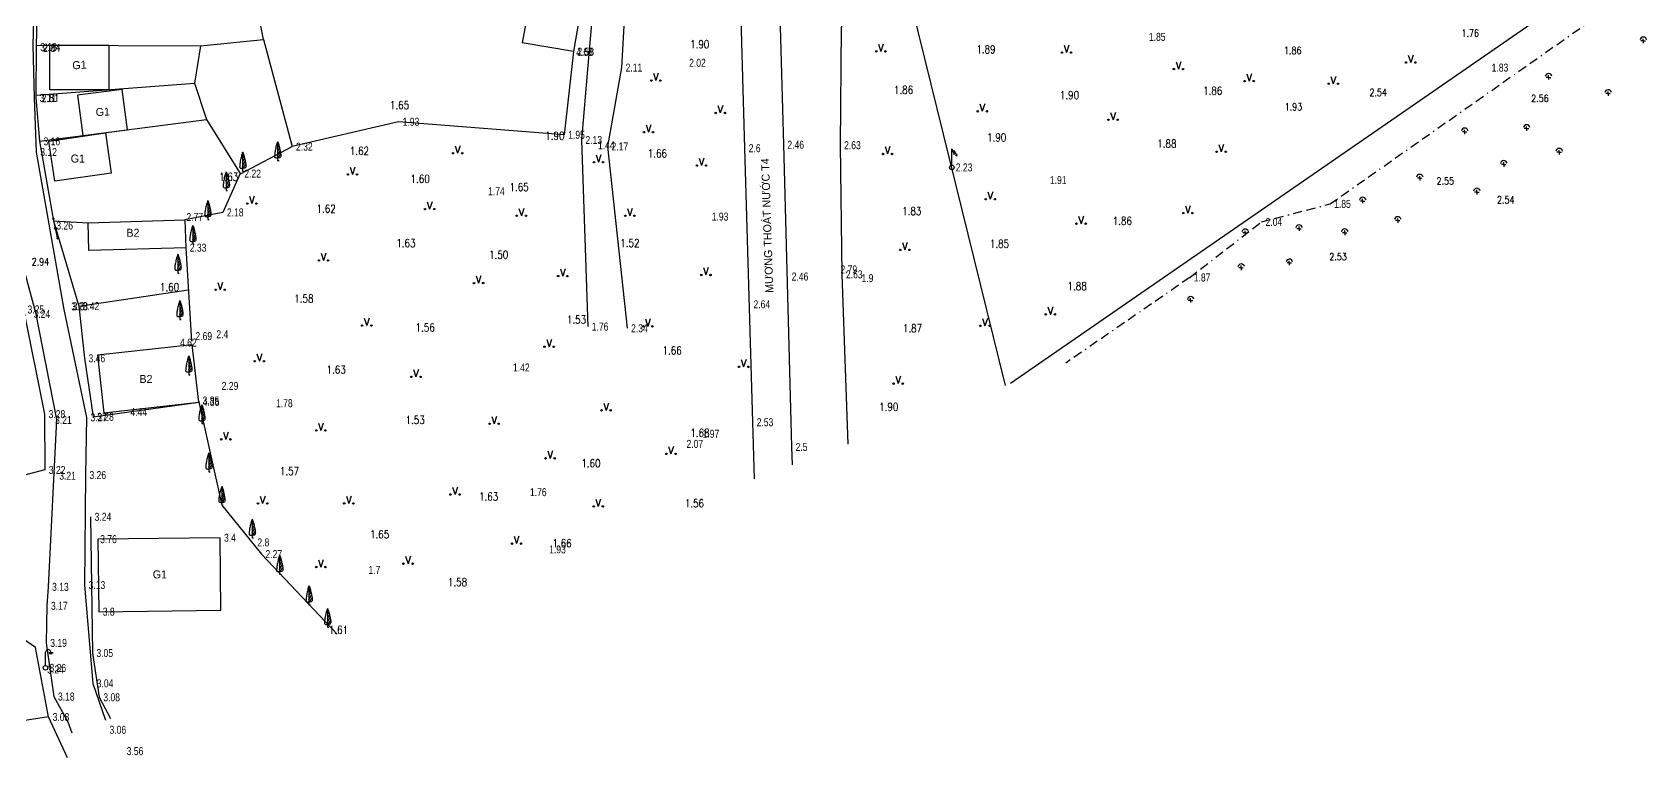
# Model space of a CAD drawing. Header units: metres. Extents: x 568068 to 569216, y 2065829 to 2066671.
# Drawn here: x 568265.3 to 568487.3, y 2065850.1 to 2065949.9 of the extents above; entities that cross this region are included whole.
import ezdxf
from ezdxf.enums import TextEntityAlignment as Align

# ---------------------------------------------------------------- set-up
doc = ezdxf.new("R2010")
doc.units = ezdxf.units.M
doc.linetypes.add('RANHGIOI1', pattern=[9.05, 2.5, -1.25, 2.5, -1.25, 0.3, -1.25])
doc.layers.add('neS', color=250, linetype='TUONG_XAY')
doc.styles.add('COS', font='vnsimli.shx', dxfattribs={"width": 0.8, "height": 1.1})
doc.styles.add('DIADANH1', font='VHAVAN.TTF', dxfattribs={"height": 2.3})
doc.linetypes.add('BO_THEP_GAI', pattern='A,1,-0.1,["X",COS,S=0.1,R=0,X=-0.1,Y=-0.05],-0.05', length=1.15)
doc.linetypes.add('BOCAY', pattern='A,3,-3,3,-1.5,[133,ltypeshp.shx,S=0.8,R=0,X=-0.8,Y=0],-0.8,-0.8', length=12.1)
doc.linetypes.add('TAL_N_P', pattern='A,0.5,[130,ltypeshp.shx,S=0.25,R=0,X=0,Y=-0.25],1,[130,ltypeshp.shx,S=0.5,R=0,X=0,Y=-0.5],0.5', length=2)
doc.linetypes.add('TAL_N_T', pattern='A,0.5,[130,ltypeshp.shx,S=0.25,R=0,X=0,Y=0.25],1,[130,ltypeshp.shx,S=0.5,R=0,X=0,Y=0.5],0.5', length=2)
doc.linetypes.add('TUONG_XAY', pattern='A,0.1,[130,ltypeshp.shx,S=0.15,R=-90,X=0,Y=0.12],0.05,[130,ltypeshp.shx,S=0.15,R=-90,X=-0.05,Y=0.24],0.01,[130,ltypeshp.shx,S=0.12,R=0,X=0.09,Y=0.12],0.01,[130,ltypeshp.shx,S=0.12,R=0,X=-0.22,Y=0.12],2.4', length=2.57)
doc.linetypes.add('TUONGXAY', pattern='A,2,-0.8,[132,ltypeshp.shx,S=0.8,R=0,X=-0.8,Y=0],-0.8,8', length=11.6)

# ---------------------------------------------------------------- blocks, each defined once
blk = doc.blocks.new('A$C4EFD3F85')
at = {"layer": 'neS'}
for p, q in [((0.7, 6.33), (1.4, 4.68)), ((1.4, 4.68), (1.43, 5.83)), ((1.43, 5.83), (2.21, 4.17)), ((2.21, 4.17), (2.2, 4.86))]:
    blk.add_line(p, q, dxfattribs=at)
for points in [[(0.7, 1.4), (0.7, 6.33)], [(2.21, 4.17), (1.79, 4.56)]]:
    blk.add_lwpolyline(points, dxfattribs=at)
blk.add_circle((0.7, 0.7), 0.7, dxfattribs=at)
blk = doc.blocks.new('A$C2DA45F5B')
at = {"layer": 'neS'}
for p, q in [((0.7, 1.4), (0.7, 5.5)), ((1.66, 5.38), (3, 5.38))]:
    blk.add_line(p, q, dxfattribs=at)
blk.add_circle((0.7, 0.7), 0.7, dxfattribs=at)
for centre, radius, start, end in [((1.52, 5.45), 0.817, 354.9719, 176.3637), ((2.33, 5.41), 0.472, 182.9934, 357.0066)]:
    blk.add_arc(centre, radius, start, end, dxfattribs=at)
blk = doc.blocks.new('QA1CD')
at = {"layer": 'neS', "linetype": 'Continuous'}
for p, q in [((-30, 0), (-26, 2.4)), ((-30, 0), (30, 0)), ((-30, 0), (-26, -2.4)), ((30, 0), (26, 2.4)), ((30, 0), (26, -2.4))]:
    blk.add_line(p, q, dxfattribs=at)
blk.add_circle((0, 0), 2.5, dxfattribs=at)
blk = doc.blocks.new('A$C79BD79FE')
at = {"layer": 'neS'}
for q in [(0.29, 0.68), (0.97, 1.35), (1.65, 0.68), (0.97, 0)]:
    blk.add_line((0.97, 0.68), q, dxfattribs=at)
blk.add_arc((1, 0.84), 1.02, 11.7443, 170.855, dxfattribs=at)
blk = doc.blocks.new('A$C38E25267')
at = {"layer": 'neS'}
for p in [(0.8, 2.23), (2.12, 2.23)]:
    blk.add_line(p, (1.46, 0.2), dxfattribs=at)
for centre in [(0.2, 0.2), (2.72, 0.2)]:
    blk.add_circle(centre, 0.2, dxfattribs=at)
blk = doc.blocks.new('A$C59E77BE9')
at = {"layer": 'neS'}
for p, q in [((0.92, 5.74), (0.92, 1.39)), ((0.92, 5.74), (0.92, 0)), ((0.92, 5.74), (0.92, 5.71)), ((0.92, 3.73), (1.33, 4.54)), ((0.92, 2.59), (1.52, 3.79)), ((0.92, 1.45), (1.7, 3.01)), ((0.92, 1.39), (0.92, 0.65)), ((0.92, 0.85), (0.92, 0)), ((0.92, 0.65), (0.92, 0.15)), ((0.92, 0.15), (0.92, 0)), ((1.2, 0.86), (1.83, 2.13)), ((0.92, 0), (1.37, 0))]:
    blk.add_line(p, q, dxfattribs=at)
for points in [[(0.92, 5.74), (0.71, 5.11), (0.52, 4.52), (0.36, 3.81), (0.21, 3.07), (0.11, 2.51), (0.05, 1.85), (0.02, 1.41), (0.02, 1.09), (0.24, 0.91), (0.61, 0.83), (0.92, 0.85)], [(0.92, 5.74), (1.18, 5.17), (1.34, 4.58), (1.5, 3.98), (1.59, 3.54), (1.72, 2.95), (1.81, 2.47), (1.9, 1.94), (1.9, 1.48), (1.78, 1.03), (1.62, 0.88), (1.26, 0.84), (0.92, 0.85)]]:
    blk.add_spline(points, degree=3, dxfattribs=at)

msp = doc.modelspace()

# ---------------------------------------------------------------- linework, layer by layer
at = {"layer": 'neS'}
for points in [[(568399.06, 2065901.31), (568353.81, 2066084.8), (568326.53, 2066194.59)], [(568267.95, 2066048.64), (568266.81, 2066017.71), (568266.88, 2066006.44), (568265.32, 2065948.1), (568265.53, 2065940.85)], [(568334.62, 2065959.25), (568332.6, 2065948.45)], [(568341.5, 2065957.97), (568339.64, 2065947.23)], [(568339.64, 2065947.23), (568332.6, 2065948.45)]]:
    msp.add_lwpolyline(points, dxfattribs=at)
at = {"layer": 'neS', "linetype": 'TAL_N_T'}
for points in [[(568325.5, 2066028.39), (568345.17, 2066029.86), (568350.83, 2066027.84), (568352.81, 2066008.76), (568351.37, 2065999.91), (568349.91, 2065988.55), (568347.85, 2065978.77), (568345.57, 2065976.58), (568344.33, 2065964.88), (568342.62, 2065956.87), (568341.65, 2065945.3)], [(568506.09, 2066012.82), (568470.42, 2065997.64), (568463.17, 2065990.25), (568384.34, 2065963.72), (568378.42, 2065957.88), (568376.46, 2065950.52), (568376.31, 2065934.36), (568376.56, 2065916.59), (568377.38, 2065893.23)], [(568341.65, 2065945.3), (568340.75, 2065935.07), (568341.62, 2065909.41)]]:
    msp.add_lwpolyline(points, dxfattribs=at)
at = {"layer": 'neS', "linetype": 'TUONGXAY', "ltscale": 0.5}
for points in [[(568266.37, 2065966.45), (568266.02, 2065957.24), (568265.79, 2065948.1), (568288.4, 2065948.02), (568297.04, 2065948.88)], [(568297.04, 2065948.88), (568295.87, 2065955.12)], [(568297.04, 2065948.88), (568300.96, 2065934.16)], [(568265.79, 2065948.1), (568265.72, 2065940.85), (568266.24, 2065934.89), (568268.19, 2065923.95), (568272.93, 2065923.69)], [(568288.4, 2065948.02), (568287.54, 2065942.88), (568289.22, 2065937.89), (568293.85, 2065930.45), (568291.46, 2065925.11)], [(568339.64, 2065947.23), (568338.38, 2065935.79), (568338.38, 2065935.79), (568315.62, 2065937.58), (568300.96, 2065934.16)], [(568265.72, 2065941.23), (568287.54, 2065942.88)], [(568266.24, 2065934.89), (568289.22, 2065937.89)], [(568291.46, 2065925.11), (568286.22, 2065924.1)], [(568268.19, 2065923.95), (568271.63, 2065912.23), (568286.7, 2065914.45)], [(568286.35, 2065920.26), (568287.13, 2065907.4)], [(568271.63, 2065912.23), (568272.43, 2065905.04), (568273.62, 2065897), (568288.13, 2065899.02)], [(568273.27, 2065883.24), (568273.52, 2065864.5), (568274.47, 2065858.42), (568276.02, 2065855.51)], [(568270.1, 2065850.1), (568267.5, 2065855.71), (568240.41, 2065851.49)]]:
    msp.add_lwpolyline(points, dxfattribs=at)
at = {"layer": 'neS', "linetype": 'Continuous'}
for points in [[(568364.53, 2065888.45), (568364.29, 2065896.25), (568363.19, 2065933.94), (568362.53, 2065958.26), (568362.55, 2065964.55)], [(568367.63, 2065964.19), (568367.98, 2065953.9), (568368.51, 2065934.43), (568369.64, 2065892.85), (568369.71, 2065890.38)], [(568265.53, 2065940.85), (568265.8, 2065933.42)], [(568260.33, 2065936.4), (568261.27, 2065927.79), (568265.69, 2065911.36), (568268.59, 2065896.63), (568267.42, 2065873.61), (568267.27, 2065871)], [(568265.8, 2065933.42), (568265.8, 2065933.42), (568269.58, 2065911.74), (568272.7, 2065896.92), (568272.56, 2065888.98), (568272.44, 2065873.85), (568273.56, 2065860.33)], [(568267.27, 2065871), (568267.17, 2065865.89), (568268.23, 2065858.52)], [(568273.56, 2065860.33), (568275.33, 2065855.25), (568275.33, 2065855.25)], [(568268.23, 2065858.52), (568270.15, 2065855.02)], [(568270.15, 2065855.02), (568270.7, 2065853.53)]]:
    msp.add_lwpolyline(points, dxfattribs=at)
at = {"layer": 'neS', "linetype": 'TAL_N_P'}
for points in [[(568346.94, 2065957.38), (568346.27, 2065945.03)], [(568479.2, 2065951.26), (568474.51, 2065953.26), (568399.74, 2065901.56)], [(568346.27, 2065945.03), (568344.33, 2065934.19), (568347.02, 2065909.17)]]:
    msp.add_lwpolyline(points, dxfattribs=at)
at = {"layer": 'neS', "linetype": 'RANHGIOI1', "ltscale": 0.5}
for points in [[(568424.38, 2065916.16), (568434.25, 2065923.81), (568443.68, 2065926.28), (568479.2, 2065951.26), (568479.2, 2065951.26), (568479.2, 2065951.26)], [(568424.38, 2065916.16), (568407.32, 2065904.38)]]:
    msp.add_lwpolyline(points, dxfattribs=at)
at = {"layer": 'neS'}
for points in [[(568267.67, 2065948.1), (568275.78, 2065948.1), (568275.78, 2065941.99), (568267.67, 2065941.99)], [(568272.21, 2065935.67), (568278.34, 2065936.47), (568277.62, 2065942.03), (568271.48, 2065941.23)], [(568267.55, 2065934.92), (568275.3, 2065936.05), (568276.11, 2065930.52), (568268.36, 2065929.39)], [(568286.34, 2065920.26), (568273.05, 2065919.86), (568272.93, 2065923.69), (568286.22, 2065924.1)], [(568288.13, 2065899.02), (568287.25, 2065906.91), (568274.21, 2065905.46), (568275.09, 2065897.56)], [(568274.39, 2065870.19), (568291.18, 2065870.39), (568291.06, 2065880.36), (568274.28, 2065880.17)]]:
    msp.add_lwpolyline(points, close=True, dxfattribs=at)
at = {"layer": 'neS', "linetype": 'BO_THEP_GAI'}
msp.add_lwpolyline([(568293.86, 2065930.44), (568300.96, 2065934.16)], dxfattribs=at)
at = {"layer": 'neS', "linetype": 'TUONGXAY', "ltscale": 0.5}
msp.add_lwpolyline([(568248.2, 2065914.56), (568252.2, 2065916.83), (568262.02, 2065917.8), (568264.05, 2065911.76), (568266.95, 2065897.36), (568266.97, 2065889.68), (568263.33, 2065888.72), (568255.76, 2065890.87), (568250.05, 2065895.57)], close=True, dxfattribs=at)
at = {"layer": 'neS', "linetype": 'BOCAY', "ltscale": 0.5}
for points in [[(568288.12, 2065899.23), (568291.29, 2065884.85), (568296.76, 2065878.11), (568307.18, 2065867.1)], [(568267.5, 2065855.71), (568265.69, 2065865.26), (568263.92, 2065866.5), (568253.07, 2065868.3), (568238.1, 2065868.41)]]:
    msp.add_lwpolyline(points, dxfattribs=at)

# ---------------------------------------------------------------- block references
at = {"layer": 'neS', "linetype": 'Continuous', "xscale": 0.4499999999534339, "yscale": 0.4499999999534339, "zscale": 0.45}
for name, p in [('A$C79BD79FE', (568486.28, 2065948.4)), ('A$C79BD79FE', (568473.26, 2065943.38)), ('A$C79BD79FE', (568481.45, 2065941.14)), ('A$C79BD79FE', (568461.72, 2065935.88)), ('A$C79BD79FE', (568470.24, 2065936.33)), ('A$C59E77BE9', (568293.76, 2065930.8)), ('A$C59E77BE9', (568298.56, 2065932.24)), ('A$C4EFD3F85', (568391.35, 2065930.99)), ('A$C79BD79FE', (568474.72, 2065933.08)), ('A$C79BD79FE', (568467.1, 2065931.4)), ('A$C59E77BE9', (568291.49, 2065928.13)), ('A$C79BD79FE', (568455.55, 2065929.5)), ('A$C59E77BE9', (568288.96, 2065924.15)), ('A$C79BD79FE', (568447.71, 2065926.36)), ('A$C79BD79FE', (568463.4, 2065927.59)), ('A$C79BD79FE', (568452.53, 2065923.68)), ('A$C59E77BE9', (568286.89, 2065920.74)), ('A$C79BD79FE', (568431.55, 2065921.99)), ('A$C79BD79FE', (568438.96, 2065922.56)), ('A$C79BD79FE', (568445.24, 2065922)), ('A$C59E77BE9', (568284.84, 2065916.77)), ('A$C79BD79FE', (568431, 2065917.18)), ('A$C79BD79FE', (568437.62, 2065917.85)), ('A$C79BD79FE', (568424.05, 2065912.7)), ('A$C59E77BE9', (568285.11, 2065910.4)), ('A$C59E77BE9', (568286.34, 2065902.79)), ('A$C59E77BE9', (568288.13, 2065896.08)), ('A$C59E77BE9', (568289.09, 2065889.44)), ('A$C59E77BE9', (568290.88, 2065884.85)), ('A$C59E77BE9', (568295.06, 2065880.33)), ('A$C59E77BE9', (568298.84, 2065875.33)), ('A$C59E77BE9', (568302.88, 2065871.15)), ('A$C59E77BE9', (568305.42, 2065868.06)), ('A$C2DA45F5B', (568266.76, 2065862.15))]:
    msp.add_blockref(name, p, dxfattribs=at)
at = {"layer": 'neS', "xscale": 0.5, "yscale": 0.5, "zscale": 0.5}
for p in [(568381.18, 2065947.16), (568406.7, 2065947), (568454.02, 2065945.63), (568350.25, 2065943.15), (568422.09, 2065944.72), (568431.82, 2065943.07), (568443.38, 2065942.7), (568359.11, 2065938.69), (568395.13, 2065938.92), (568413.1, 2065937.75), (568349.23, 2065936.05), (568323, 2065933.15), (568382.1, 2065933.05), (568427.97, 2065933.35), (568308.54, 2065930.23), (568342.37, 2065931.92), (568356.52, 2065931.46), (568294.71, 2065926.23), (568319.15, 2065925.47), (568396.23, 2065926.82), (568331.76, 2065924.55), (568346.68, 2065924.55), (568408.7, 2065923.46), (568423.38, 2065924.92), (568384.48, 2065919.86), (568304.55, 2065918.4), (568290.36, 2065914.37), (568325.88, 2065915.29), (568337.45, 2065916.25), (568357.13, 2065916.41), (568404.48, 2065910.99), (568310.5, 2065909.45), (568349.14, 2065909.34), (568395.49, 2065909.41), (568335.57, 2065906.53), (568295.74, 2065904.54), (568362.32, 2065903.77), (568317.27, 2065902.39), (568383.56, 2065901.46), (568343.41, 2065897.78), (568304.2, 2065895.02), (568328.03, 2065895.94), (568291.13, 2065893.79), (568335.72, 2065891.18), (568352.33, 2065891.79), (568322.64, 2065886.21), (568296.19, 2065884.98), (568308.03, 2065884.98), (568342.33, 2065884.57), (568331.1, 2065879.45), (568316.18, 2065876.69), (568304.19, 2065876.23)]:
    msp.add_blockref('A$C38E25267', p, dxfattribs=at)
at = {"layer": 'neS', "color": 7, "linetype": 'Continuous', "xscale": 0.04999611169770452, "yscale": 0.04999611182992705, "rotation": 101.9837207639029}
msp.add_blockref('QA1CD', (568268.44, 2065922.89), dxfattribs=at)

# ---------------------------------------------------------------- texts
at = {"layer": 'neS', "linetype": 'Continuous', "style": 'COS', "width": 0.8}
for s, p in [('1.90', (568357.01, 2065947.69)), ('1.89', (568396.36, 2065946.99)), ('1.86', (568385.03, 2065941.41)), ('1.86', (568427.53, 2065941.3)), ('1.65', (568315.74, 2065939.32)), ('1.90', (568407.85, 2065940.7)), ('1.90', (568337.1, 2065935.1)), ('1.90', (568397.84, 2065934.88)), ('1.62', (568310.22, 2065933.02)), ('1.66', (568351.19, 2065932.68)), ('1.88', (568421.23, 2065934.02)), ('1.63', (568292.25, 2065929.45)), ('1.60', (568318.58, 2065929.18)), ('1.65', (568332.18, 2065928.05)), ('1.62', (568305.65, 2065925.07)), ('1.83', (568386.16, 2065924.75)), ('1.86', (568415.1, 2065923.39)), ('1.63', (568316.62, 2065920.34)), ('1.50', (568329.37, 2065918.73)), ('1.52', (568347.41, 2065920.35)), ('1.85', (568398.22, 2065920.25)), ('1.60', (568284.12, 2065914.29)), ('1.88', (568408.9, 2065914.42)), ('1.58', (568302.59, 2065912.71)), ('1.56', (568319.27, 2065908.74)), ('1.53', (568340.07, 2065909.81)), ('1.87', (568386.26, 2065908.62)), ('1.66', (568353.22, 2065905.58)), ('1.63', (568307.03, 2065902.93)), ('1.90', (568383, 2065897.82)), ('1.53', (568317.89, 2065896.01)), ('1.68', (568357.04, 2065894.23)), ('1.60', (568342.06, 2065890.05)), ('1.57', (568300.61, 2065888.98)), ('1.63', (568327.99, 2065885.47)), ('1.56', (568356.28, 2065884.55)), ('1.65', (568313, 2065880.28)), ('1.66', (568338.08, 2065879.05)), ('1.58', (568323.71, 2065873.71)), ('1.61', (568307.34, 2065867.14))]:
    msp.add_text(s, height=1.1, dxfattribs=at).set_placement(p, align=Align.CENTER)
at = {"layer": 'neS', "width": 0.8}
for s, p in [('1.85', (568418.76, 2065948.71)), ('3.18', (568266.34, 2065947.3)), ('4.68', (568340.03, 2065946.62)), ('2.58', (568340.19, 2065946.68)), ('2.11', (568346.82, 2065944.48)), ('2.02', (568355.55, 2065945.14)), ('1.83', (568465.88, 2065944.48)), ('3.11', (568266.27, 2065940.3)), ('1.93', (568316.17, 2065937.03)), ('3.16', (568266.79, 2065934.34)), ('1.95', (568338.93, 2065935.24)), ('2.13', (568341.3, 2065934.52)), ('3.12', (568266.35, 2065932.87)), ('2.32', (568301.51, 2065933.61)), ('1.44', (568343.02, 2065933.81)), ('2.17', (568344.88, 2065933.63)), ('2.6', (568363.74, 2065933.39)), ('2.46', (568369.06, 2065933.87)), ('2.63', (568376.86, 2065933.81)), ('2.22', (568294.4, 2065929.9)), ('2.23', (568392.21, 2065930.75)), ('1.91', (568405.15, 2065929.01)), ('1.74', (568327.91, 2065927.47)), ('1.85', (568444.23, 2065925.73)), ('2.77', (568286.44, 2065923.94)), ('2.18', (568292.01, 2065924.56)), ('1.93', (568358.66, 2065923.99)), ('2.04', (568434.8, 2065923.26)), ('3.26', (568268.56, 2065922.76)), ('2.33', (568286.9, 2065919.71)), ('2.79', (568376.36, 2065916.72)), ('2.79', (568376.36, 2065916.72)), ('2.46', (568369.65, 2065915.74)), ('2.63', (568377.11, 2065916.04)), ('1.9', (568379.25, 2065915.52)), ('1.87', (568424.93, 2065915.61)), ('3.25', (568264.6, 2065911.21)), ('3.24', (568265.43, 2065910.59)), ('3.28', (568270.61, 2065911.63)), ('3.3', (568270.81, 2065911.65)), ('3.42', (568272.18, 2065911.68)), ('2.64', (568364.4, 2065911.92)), ('2.4', (568290.56, 2065907.8)), ('1.76', (568342.17, 2065908.86)), ('2.34', (568347.57, 2065908.62)), ('4.62', (568285.57, 2065906.66)), ('2.69', (568287.68, 2065907.55)), ('3.46', (568272.98, 2065904.49)), ('1.42', (568331.34, 2065903.23)), ('2.29', (568291.29, 2065900.7)), ('3.28', (568267.5, 2065896.81)), ('4.44', (568278.75, 2065897.1)), ('4.36', (568288.68, 2065898.47)), ('3.85', (568288.67, 2065898.68)), ('1.78', (568298.76, 2065898.32)), ('3.21', (568268.39, 2065896.02)), ('3.27', (568273.25, 2065896.37)), ('3.28', (568274.17, 2065896.45)), ('2.53', (568364.84, 2065895.7)), ('2.07', (568355.19, 2065892.72)), ('1.97', (568357.41, 2065894.11)), ('2.5', (568370.19, 2065892.3)), ('3.22', (568267.52, 2065889.13)), ('3.21', (568268.96, 2065888.34)), ('3.21', (568268.96, 2065888.34)), ('3.21', (568268.96, 2065888.34)), ('3.26', (568273.11, 2065888.43)), ('1.76', (568333.67, 2065886.08)), ('3.24', (568273.82, 2065882.69)), ('3.76', (568274.58, 2065879.62)), ('3.4', (568291.61, 2065879.81)), ('2.8', (568296.2, 2065879.17)), ('2.27', (568297.31, 2065877.56)), ('1.93', (568336.31, 2065878.21)), ('1.7', (568311.46, 2065875.38)), ('3.13', (568267.97, 2065873.06)), ('3.13', (568272.99, 2065873.3)), ('3.17', (568267.82, 2065870.45)), ('3.8', (568274.94, 2065869.64)), ('3.19', (568267.72, 2065865.34)), ('3.05', (568274.07, 2065863.95)), ('3.24', (568267.3, 2065861.69)), ('3.26', (568267.62, 2065861.91)), ('3.04', (568274.11, 2065859.78)), ('3.18', (568268.78, 2065857.97)), ('3.08', (568275.02, 2065857.87)), ('3.08', (568268.05, 2065855.15)), ('3.06', (568275.87, 2065853.4)), ('3.56', (568278.23, 2065850.46))]:
    msp.add_text(s, height=1.1, dxfattribs=at).set_placement(p)
at = {"layer": 'neS', "linetype": 'Continuous', "style": 'COS', "width": 0.8}
for s, p in [('1.76', (568461.74, 2065949.28)), ('2.84', (568266.73, 2065947.26)), ('1.86', (568437.33, 2065946.89)), ('2.54', (568449.08, 2065941.12)), ('2.81', (568266.53, 2065940.34)), ('1.93', (568437.43, 2065939.15)), ('2.56', (568471.32, 2065940.3)), ('2.55', (568458.31, 2065928.93)), ('2.54', (568466.61, 2065926.34)), ('2.94', (568265.18, 2065917.82)), ('2.53', (568443.56, 2065918.52))]:
    msp.add_text(s, height=1, dxfattribs=at).set_placement(p)
at = {"layer": 'neS', "style": 'DIADANH1'}
for s, rotation, p in [('g1', 3.0486, (568270.79, 2065944.79)), ('g1', 3.0486, (568274, 2065938.35)), ('m\xad¬ng tho¸t n\xadíc t4', 91.8687, (568367.14, 2065914.06))]:
    msp.add_text(s, height=1.1, rotation=rotation, dxfattribs=at).set_placement(p)
for s, p in [('g1', (568270.53, 2065931.97)), ('b2', (568278.19, 2065921.76)), ('b2', (568279.98, 2065901.65)), ('g1', (568281.81, 2065874.77))]:
    msp.add_text(s, height=1.1, dxfattribs=at).set_placement(p)

doc.saveas('drawing.dxf')
